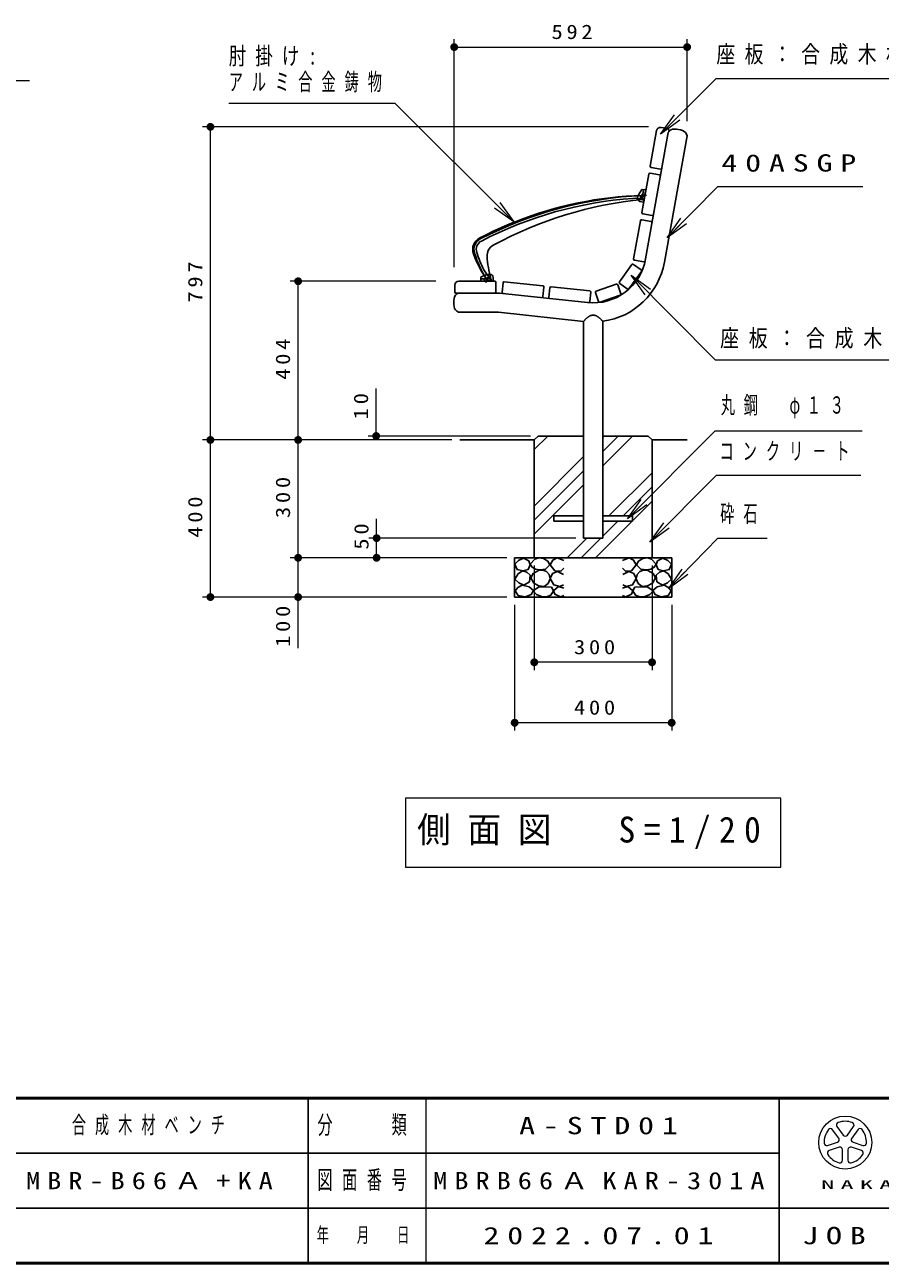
# Model space of a CAD drawing. Units: millimetres on the paper, scale 1:20. Extents: x -365 to 0, y 0 to 257.
# Drawn here: x -166.1 to -57.1, y 0 to 157.6 of the extents above; entities that cross this region are included whole.
import ezdxf

# ---------------------------------------------------------------- set-up
doc = ezdxf.new("R2010")
doc.units = ezdxf.units.MM
doc.linetypes.add('USER1', pattern=[4.5, 2.5, -2])
doc.linetypes.add('USER2', pattern=[6, 3, -1, 1, -1])
doc.layers.add('LY_1', color=7, linetype='Continuous', lineweight=25)
doc.layers.add('LY_3', color=7, linetype='Continuous', lineweight=13)
doc.styles.add('ＭＳ ゴシック', font='')
doc.styles.get('ＭＳ ゴシック').set_extended_font_data('MS Gothic')

# ---------------------------------------------------------------- blocks, each defined once
blk = doc.blocks.new('filled_dot')
at = {"color": 0, "linetype": 'Continuous', "lineweight": -2, "const_width": 1.25}
blk.add_lwpolyline([(-0.625, 0, 1), (0.625, 0, 1)], format="xyb", close=True, dxfattribs=at)

msp = doc.modelspace()

# ---------------------------------------------------------------- linework, layer by layer
at = {"layer": 'LY_1', "lineweight": 13}
for p, q in [((-111.382, 126.788), (-111.382, 155.799)), ((-111.382, 154.799), (-81.708, 154.799)), ((-81.708, 145.362), (-81.708, 155.799)), ((-85.099, 143.711), (-83.331, 146.186)), ((-85.099, 143.711), (-82.977, 145.832)), ((-82.624, 145.478), (-85.099, 143.711)), ((-86.618, 144.649), (-143.432, 144.649)), ((-142.432, 104.795), (-142.432, 144.649)), ((-103.786, 132.542), (-106.263, 134.306)), ((-103.786, 132.542), (-105.91, 134.66)), ((-105.557, 135.014), (-103.786, 132.542)), ((-84.252, 130.538), (-82.497, 133.021)), ((-84.252, 130.538), (-82.141, 132.67)), ((-81.786, 132.318), (-84.252, 130.538)), ((-113.699, 124.995), (-132.259, 124.995)), ((-131.259, 104.795), (-131.259, 124.995)), ((-87.074, 123.286), (-88.832, 125.768)), ((-88.832, 125.768), (-86.364, 123.99)), ((-88.832, 125.768), (-86.719, 123.638)), ((-121.317, 104.795), (-121.317, 111.331)), ((-111.682, 104.795), (-143.432, 104.795)), ((-142.432, 84.795), (-142.432, 104.795)), ((-111.682, 104.795), (-132.259, 104.795)), ((-131.259, 89.795), (-131.259, 104.795)), ((-101.68, 105.295), (-122.317, 105.295)), ((-101.18, 103.57), (-99.455, 105.295)), ((-92.465, 101.508), (-88.679, 105.295)), ((-92.465, 103.304), (-90.475, 105.295)), ((-92.465, 105.1), (-92.271, 105.295)), ((-101.18, 96.385), (-94.895, 102.67)), ((-101.18, 94.589), (-94.895, 100.874)), ((-91.67, 95.12), (-86.18, 100.609)), ((-101.18, 92.793), (-94.895, 99.078)), ((-89.874, 95.12), (-86.18, 98.813)), ((-89.32, 94.759), (-87.553, 97.234)), ((-89.32, 94.759), (-87.199, 96.88)), ((-86.845, 96.526), (-89.32, 94.759)), ((-88.68, 94.517), (-86.18, 97.017)), ((-121.259, 89.795), (-121.259, 94.747)), ((-93.403, 89.795), (-88.728, 94.47)), ((-92.465, 92.528), (-90.524, 94.47)), ((-92.465, 94.324), (-92.32, 94.47)), ((-86.453, 91.772), (-84.695, 94.254)), ((-86.453, 91.772), (-84.34, 93.902)), ((-83.985, 93.549), (-86.453, 91.772)), ((-95.895, 92.295), (-122.259, 92.295)), ((-96.995, 89.795), (-94.495, 92.295)), ((-95.199, 89.795), (-92.699, 92.295)), ((-104.68, 89.795), (-132.259, 89.795)), ((-131.259, 78.308), (-131.259, 89.795)), ((-101.18, 88.795), (-101.18, 75.489)), ((-86.218, 89.795), (-86.18, 89.833)), ((-86.18, 88.795), (-86.18, 75.489)), ((-84.083, 85.847), (-82.352, 88.349)), ((-84.083, 85.847), (-81.994, 88)), ((-81.635, 87.652), (-84.083, 85.847)), ((-104.68, 84.795), (-143.432, 84.795)), ((-103.68, 83.795), (-103.68, 67.795)), ((-83.68, 83.795), (-83.68, 67.795)), ((-86.18, 76.489), (-101.18, 76.489)), ((-83.68, 68.795), (-103.68, 68.795)), ((-117.58, 59.195), (-117.58, 50.395)), ((-69.78, 59.195), (-117.58, 59.195)), ((-69.78, 50.395), (-69.78, 59.195)), ((-117.58, 50.395), (-69.78, 50.395))]:
    msp.add_line(p, q, dxfattribs=at)
at = {"layer": 'LY_1'}
for p, q in [((-87.002, 127.832), (-84.116, 143.928)), ((-84.61, 127.403), (-81.724, 143.499)), ((-88.018, 135.623), (-87.979, 135.838)), ((-87.491, 136.669), (-87.924, 135.98)), ((-87.263, 136.574), (-87.464, 135.457)), ((-87.001, 136.636), (-87.443, 136.692)), ((-87.223, 135.102), (-86.958, 136.578)), ((-87.283, 135.062), (-87.715, 135.163)), ((-87.187, 135.298), (-87.386, 135.341)), ((-90.335, 124.929), (-88.748, 127.113)), ((-89.122, 124.047), (-87.534, 126.231)), ((-88.538, 127.146), (-87.567, 126.44)), ((-108.001, 125.047), (-107.977, 125.492)), ((-106.451, 124.995), (-107.951, 124.995)), ((-107.946, 125.536), (-107.191, 125.841)), ((-107.893, 125.295), (-106.758, 125.295)), ((-106.823, 125.87), (-107.042, 125.87)), ((-106.651, 124.995), (-106.658, 125.198)), ((-106.401, 125.047), (-106.424, 125.491)), ((-93.292, 123.752), (-90.739, 124.63)), ((-90.302, 124.719), (-89.331, 124.014)), ((-111.157, 123.495), (-105.616, 123.495)), ((-105.616, 123.495), (-94.409, 122.284)), ((-93.385, 123.561), (-92.995, 122.426)), ((-92.804, 122.333), (-90.251, 123.212)), ((-90.548, 124.537), (-90.158, 123.402)), ((-110.828, 121.065), (-105.747, 121.065)), ((-105.747, 121.065), (-94.895, 119.892)), ((-94.895, 119.892), (-94.895, 92.295)), ((-92.465, 119.895), (-92.465, 92.295)), ((-110.682, 104.795), (-101.18, 104.795)), ((-100.68, 105.295), (-101.18, 104.795)), ((-101.18, 104.795), (-101.18, 89.795)), ((-100.68, 105.295), (-94.895, 105.295)), ((-92.465, 105.295), (-86.68, 105.295)), ((-86.68, 105.295), (-86.18, 104.795)), ((-86.18, 104.795), (-86.18, 89.795)), ((-86.18, 104.795), (-81.708, 104.795)), ((-98.68, 95.12), (-98.68, 94.47)), ((-94.895, 95.12), (-98.68, 95.12)), ((-88.68, 95.12), (-92.465, 95.12)), ((-88.68, 95.12), (-88.68, 94.47)), ((-94.895, 94.47), (-98.68, 94.47)), ((-88.68, 94.47), (-92.465, 94.47)), ((-92.465, 92.295), (-94.895, 92.295)), ((-103.68, 89.795), (-103.68, 84.795)), ((-103.68, 89.795), (-83.68, 89.795)), ((-83.68, 89.795), (-83.68, 84.795)), ((-103.68, 84.795), (-83.68, 84.795))]:
    msp.add_line(p, q, dxfattribs=at)
at = {"layer": 'LY_1', "color": 3}
for p, q in [((-85.596, 144.172), (-86.408, 139.645)), ((-84.179, 144.426), (-85.015, 144.576)), ((-85.238, 138.52), (-86.419, 138.732)), ((-86.286, 139.47), (-85.105, 139.259)), ((-86.593, 138.611), (-87.467, 133.739)), ((-87.652, 132.705), (-88.526, 127.833)), ((-86.297, 132.615), (-87.478, 132.826)), ((-87.345, 133.565), (-86.164, 133.353)), ((-88.404, 127.659), (-87.223, 127.447)), ((-106.207, 124.995), (-110.807, 124.995)), ((-106.057, 123.645), (-106.057, 124.845)), ((-105.162, 124.803), (-105.291, 123.61)), ((-100.076, 124.405), (-104.997, 124.936)), ((-111.307, 124.495), (-111.307, 123.645)), ((-100.072, 123.046), (-99.943, 124.239)), ((-99.197, 124.159), (-99.326, 122.966)), ((-94.11, 123.76), (-99.032, 124.292)), ((-94.106, 122.402), (-93.977, 123.595))]:
    msp.add_line(p, q, dxfattribs=at)
at = {"layer": 'LY_1', "color": 32, "lineweight": 13}
msp.add_line((-84.058, 144.252), (-84.116, 143.928), dxfattribs=at)
at = {"layer": 'LY_1', "linetype": 'USER2', "lineweight": 13}
for p, q in [((-86.859, 135.925), (-87.516, 136.043)), ((-107.326, 124.782), (-107.326, 125.45))]:
    msp.add_line(p, q, dxfattribs=at)
at = {"layer": 'LY_1', "linetype": 'USER1', "lineweight": 13}
for p, q in [((-87.103, 135.767), (-87.403, 135.794)), ((-87.033, 136.158), (-87.324, 136.237)), ((-107.524, 124.995), (-107.551, 125.295)), ((-107.127, 124.995), (-107.101, 125.295))]:
    msp.add_line(p, q, dxfattribs=at)
at = {"layer": 'LY_1', "lineweight": 13}
for points in [[(-229.955, 134.698), (-213.994, 150.554), (-165.455, 150.554)], [(-85.099, 143.711), (-78.028, 150.782), (-35.983, 150.782)], [(-103.786, 132.542), (-118.893, 147.609), (-140.094, 147.609)], [(-84.252, 130.538), (-77.818, 137.035), (-59.342, 137.035)], [(-88.832, 125.768), (-78.135, 114.986), (-38.501, 114.986)], [(-89.32, 94.759), (-78.135, 105.945), (-59.421, 105.945)], [(-86.453, 91.772), (-77.977, 100.313), (-59.58, 100.313)], [(-84.083, 85.847), (-77.818, 92.303), (-71.501, 92.303)]]:
    msp.add_lwpolyline(points, dxfattribs=at)
at = {"layer": 'LY_1'}
for points in [[(-94.895, 119.892), (-94.863, 119.935), (-94.83, 119.977), (-94.796, 120.018), (-94.761, 120.058), (-94.725, 120.097), (-94.687, 120.135), (-94.649, 120.173), (-94.61, 120.209), (-94.57, 120.245), (-94.528, 120.28), (-94.486, 120.314), (-94.443, 120.348), (-94.399, 120.381), (-94.354, 120.413), (-94.309, 120.445), (-94.267, 120.473), (-94.224, 120.5), (-94.181, 120.527), (-94.137, 120.552), (-94.093, 120.576), (-94.048, 120.598), (-94.003, 120.619), (-93.958, 120.638), (-93.912, 120.654), (-93.866, 120.668), (-93.82, 120.679), (-93.773, 120.688), (-93.727, 120.693), (-93.68, 120.695), (-93.634, 120.693), (-93.587, 120.688), (-93.541, 120.679), (-93.495, 120.668), (-93.449, 120.654), (-93.403, 120.638), (-93.358, 120.619), (-93.313, 120.598), (-93.268, 120.576), (-93.224, 120.552), (-93.18, 120.526), (-93.137, 120.5), (-93.094, 120.473), (-93.052, 120.445), (-93.006, 120.413), (-92.962, 120.381), (-92.918, 120.348), (-92.875, 120.315), (-92.832, 120.281), (-92.791, 120.246), (-92.751, 120.21), (-92.712, 120.174), (-92.674, 120.137), (-92.636, 120.099), (-92.6, 120.06), (-92.565, 120.02), (-92.53, 119.98), (-92.497, 119.938), (-92.465, 119.895)], [(-97.43, 89.46), (-98.286, 89.776), (-98.824, 89.507), (-99.141, 88.905), (-98.555, 88.145), (-97.779, 88.081), (-97.43, 88.477)], [(-89.93, 89.46), (-89.075, 89.776), (-88.536, 89.507), (-88.219, 88.905), (-88.806, 88.145), (-89.582, 88.081), (-89.93, 88.477)], [(-97.446, 87.654), (-98.207, 88.05), (-98.84, 87.796), (-99.141, 87.147), (-98.698, 86.37), (-97.937, 86.133), (-97.446, 86.339)], [(-89.915, 87.654), (-89.154, 88.05), (-88.52, 87.796), (-88.219, 87.147), (-88.663, 86.37), (-89.423, 86.133), (-89.915, 86.339)], [(-97.43, 85.927), (-98.096, 86.133), (-98.745, 85.578), (-98.571, 85.182), (-97.842, 84.818), (-97.43, 84.976)], [(-89.93, 85.927), (-89.265, 86.133), (-88.615, 85.578), (-88.79, 85.182), (-89.518, 84.818), (-89.93, 84.976)]]:
    msp.add_lwpolyline(points, dxfattribs=at)
for points in [[(-102.558, 89.765), (-103.191, 89.464), (-103.667, 88.988), (-103.366, 88.291), (-102.637, 88.149), (-101.94, 88.307), (-101.686, 88.893), (-101.877, 89.4)], [(-100.587, 89.769), (-101.114, 89.634), (-101.695, 88.999), (-101.465, 88.58), (-101.008, 88.343), (-100.492, 88.269), (-99.749, 88.337), (-99.181, 88.877), (-99.465, 89.377), (-99.998, 89.688)], [(-86.774, 89.769), (-86.247, 89.634), (-85.666, 88.999), (-85.896, 88.58), (-86.353, 88.343), (-86.869, 88.269), (-87.612, 88.337), (-88.18, 88.877), (-87.896, 89.377), (-87.362, 89.688)], [(-84.803, 89.765), (-84.169, 89.464), (-83.694, 88.988), (-83.995, 88.291), (-84.724, 88.149), (-85.421, 88.307), (-85.674, 88.893), (-85.484, 89.4)], [(-102.685, 88.117), (-103.223, 87.769), (-103.667, 87.087), (-103.16, 86.628), (-102.494, 86.311), (-101.797, 86.755), (-101.718, 87.594), (-102.126, 87.957)], [(-101.222, 86.553), (-100.6, 86.208), (-99.924, 86.161), (-99.411, 86.522), (-99.168, 87.12), (-99.279, 87.658), (-99.627, 88.066), (-100.093, 88.231), (-100.627, 88.175), (-101.317, 87.806), (-101.614, 87.229)], [(-86.139, 86.553), (-86.76, 86.208), (-87.436, 86.161), (-87.95, 86.522), (-88.193, 87.12), (-88.081, 87.658), (-87.734, 88.066), (-87.268, 88.231), (-86.733, 88.175), (-86.044, 87.806), (-85.747, 87.229)], [(-84.676, 88.117), (-84.137, 87.769), (-83.694, 87.087), (-84.201, 86.628), (-84.866, 86.311), (-85.563, 86.755), (-85.642, 87.594), (-85.235, 87.957)], [(-102.725, 86.32), (-103.294, 86.001), (-103.632, 85.579), (-103.229, 85.013), (-102.286, 84.81), (-101.57, 85.129), (-101.297, 85.634), (-101.836, 86.089)], [(-99.87, 86.113), (-100.654, 86.073), (-101.316, 85.6), (-100.884, 85.14), (-100.195, 84.829), (-99.63, 84.821), (-99.086, 85.046), (-98.749, 85.573), (-99.005, 86.059)], [(-87.49, 86.113), (-86.706, 86.073), (-86.044, 85.6), (-86.477, 85.14), (-87.166, 84.829), (-87.731, 84.821), (-88.274, 85.046), (-88.612, 85.573), (-88.355, 86.059)], [(-84.635, 86.32), (-84.066, 86.001), (-83.729, 85.579), (-84.132, 85.013), (-85.075, 84.81), (-85.79, 85.129), (-86.064, 85.634), (-85.525, 86.089)]]:
    msp.add_lwpolyline(points, close=True, dxfattribs=at)
at = {"layer": 'LY_1', "color": 131}
for centre in [(-87.413, 135.67), (-106.976, 125.282)]:
    msp.add_circle(centre, 0.25, dxfattribs=at)
at = {"layer": 'LY_1', "color": 3}
for centre, radius, start, end in [((-85.104, 144.084), 0.5, 79.83401, 169.83401), ((-84.205, 144.279), 0.15, 349.83401, 79.83401), ((-86.445, 138.585), 0.15, 79.83401, 169.83401), ((-86.26, 139.618), 0.15, 169.83401, 259.83401), ((-85.079, 139.406), 0.15, 259.83401, 349.83401), ((-85.264, 138.373), 0.15, 349.83401, 79.83401), ((-87.504, 132.679), 0.15, 79.83401, 169.83401), ((-87.319, 133.712), 0.15, 169.83401, 259.83401), ((-86.323, 132.467), 0.15, 349.83401, 79.83401), ((-86.138, 133.5), 0.15, 259.83401, 349.83401), ((-88.378, 127.806), 0.15, 169.83401, 259.83401), ((-87.197, 127.595), 0.15, 259.83401, 349.83401), ((-110.807, 124.495), 0.5, 90, 180), ((-106.207, 124.845), 0.15, 0, 90), ((-105.013, 124.787), 0.15, 83.83402, 173.83401), ((-111.157, 123.645), 0.15, 180, 270), ((-106.207, 123.645), 0.15, 270, 0), ((-105.142, 123.594), 0.15, 173.83401, 263.83402), ((-100.221, 123.062), 0.15, 263.83402, 353.83402), ((-100.092, 124.256), 0.15, 353.83402, 83.83402), ((-99.177, 122.95), 0.15, 173.83401, 263.83402), ((-99.048, 124.143), 0.15, 83.83402, 173.83401), ((-94.127, 123.611), 0.15, 353.83402, 83.83402), ((-94.255, 122.418), 0.15, 263.83402, 353.83402)]:
    msp.add_arc(centre, radius, start, end, dxfattribs=at)
at = {"layer": 'LY_1'}
for centre, radius, start, end in [((-83.346, 143.462), 0.9, 89.04866, 148.79418), ((-83.431, 140.863), 3.5, 71.30611, 88.36367), ((-82.608, 143.33), 0.9, 10.87261, 70.62566), ((-87.624, 135.552), 0.4, 169.82525, 256.82525), ((-87.586, 135.767), 0.4, 147.85496, 169.82525), ((-87.449, 136.642), 0.05, 82.82525, 147.85496), ((-87.165, 136.556), 0.1, 82.82525, 169.82525), ((-87.007, 136.587), 0.05, 349.82525, 82.82525), ((-87.365, 135.439), 0.1, 169.82526, 257.82526), ((-87.272, 135.11), 0.05, 256.82525, 349.82525), ((-93.68, 129.03), 6.785, 263.83403, 349.834), ((-93.68, 129.03), 9.215, 277.57703, 349.834), ((-88.626, 127.024), 0.15, 53.98395, 143.98395), ((-87.656, 126.319), 0.15, 323.98395, 53.98395), ((-107.951, 125.045), 0.05, 177, 270), ((-107.893, 125.195), 0.1, 90, 177), ((-107.927, 125.49), 0.05, 111.97029, 177), ((-107.042, 125.47), 0.4, 90, 111.97029), ((-106.823, 125.47), 0.4, 3, 90), ((-106.758, 125.195), 0.1, 2, 90), ((-106.451, 125.045), 0.05, 270, 3), ((-90.69, 124.488), 0.15, 18.98528, 108.98528), ((-90.214, 124.841), 0.15, 143.98395, 233.98395), ((-110.505, 122.655), 0.9, 111.03974, 170.79164), ((-93.243, 123.61), 0.15, 108.98528, 198.98528), ((-90.3, 123.354), 0.15, 288.98528, 18.98528), ((-89.243, 124.135), 0.15, 233.98395, 323.98395), ((-107.932, 122.28), 3.5, 171.47209, 188.52965), ((-110.505, 121.905), 0.9, 189.21466, 248.96045), ((-92.853, 122.475), 0.15, 198.98528, 288.98528)]:
    msp.add_arc(centre, radius, start, end, dxfattribs=at)
at = {"layer": 'LY_1', "color": 131}
for centre, radius, start, end in [((-85.064, 85.975), 50, 92.70595, 117.37967), ((-86.038, 88.44), 47.5, 91.66727, 111.56334), ((-85.064, 85.975), 49.7, 94.09594, 117.37967), ((-82.492, 85.661), 50, 95.61894, 118.5761), ((-88.382, 132.307), 3.25, 73.92607, 94.09594), ((-85.064, 85.975), 50.15, 111.56334, 117.37967), ((-107.368, 129.042), 1.65, 117.37967, 200.32699), ((-107.368, 129.042), 1.5, 117.37967, 197.84322), ((-107.368, 129.042), 1.5, 117.37967, 197.84322), ((-107.368, 129.042), 1.2, 117.37967, 197.84322), ((-105.691, 128.253), 1.5, 118.5761, 183.73707), ((-94.85, 133.68), 15, 200.32699, 214.70326), ((-94.518, 133.179), 15, 197.84322, 212.36877), ((-94.518, 133.179), 14.7, 197.84322, 207.2255), ((-92.22, 129.133), 15, 183.73707, 194.62634), ((-104.699, 127.941), 3.25, 207.2255, 229.42271)]:
    msp.add_arc(centre, radius, start, end, dxfattribs=at)
at = {"layer": 'LY_3', "lineweight": 50}
for p, q in [((-365, 21), (0, 21)), ((-365, 0), (0, 0))]:
    msp.add_line(p, q, dxfattribs=at)
at = {"layer": 'LY_3', "lineweight": 25}
for p, q in [((-130, 21), (-130, 0)), ((-70, 21), (-70, 0)), ((-182.5, 14), (-70, 14)), ((-237.5, 7), (0, 7))]:
    msp.add_line(p, q, dxfattribs=at)
at = {"layer": 'LY_3'}
for p, q in [((-115, 21), (-115, 0)), ((-62.629, 17.393), (-61.844, 16.313)), ((-61.298, 16.313), (-60.513, 17.393)), ((-62.39, 15.917), (-63.175, 16.997)), ((-59.967, 16.997), (-60.752, 15.917)), ((-63.828, 14.985), (-62.559, 15.397)), ((-62.35, 14.755), (-63.62, 14.343)), ((-61.908, 13.099), (-61.908, 14.434)), ((-61.233, 14.434), (-61.233, 13.099)), ((-59.522, 14.343), (-60.792, 14.755)), ((-60.583, 15.397), (-59.313, 14.985))]:
    msp.add_line(p, q, dxfattribs=at)
msp.add_circle((-61.571, 15.363), 3.375, dxfattribs=at)
for centre, radius, start, end in [((-62.356, 17.592), 0.338, 109.39847, 215.99997), ((-61.571, 15.363), 2.7, 70.60155, 109.39847), ((-60.786, 17.592), 0.338, 324, 70.60155), ((-61.571, 15.363), 2.7, 142.60154, 181.39846), ((-63.448, 16.798), 0.338, 35.99999, 142.60154), ((-62.663, 15.718), 0.338, 287.99998, 35.99999), ((-61.571, 16.512), 0.338, 215.99998, 324), ((-60.479, 15.718), 0.338, 143.99996, 251.99999), ((-59.694, 16.798), 0.338, 37.39846, 143.99995), ((-61.571, 15.363), 2.7, 358.60155, 37.39847), ((-63.933, 15.306), 0.338, 181.39848, 287.99997), ((-63.516, 14.022), 0.338, 107.99999, 214.60154), ((-62.246, 14.434), 0.338, 359.99997, 107.99999), ((-60.896, 14.434), 0.338, 71.99997, 179.99999), ((-59.626, 14.022), 0.338, 325.39847, 71.99996), ((-59.209, 15.306), 0.338, 252.00001, 358.60156), ((-61.571, 15.363), 2.7, 214.60156, 253.39848), ((-62.246, 13.099), 0.338, 253.39847, 359.99997), ((-60.896, 13.099), 0.338, 179.99999, 286.60154), ((-61.571, 15.363), 2.7, 286.60155, 325.39847)]:
    msp.add_arc(centre, radius, start, end, dxfattribs=at)

# ---------------------------------------------------------------- block references
at = {"layer": 'LY_1', "lineweight": 13, "xscale": 0.4, "yscale": 0.4}
for p in [(-111.382, 154.799), (-101.18, 76.489), (-103.68, 68.795)]:
    msp.add_blockref('filled_dot', p, dxfattribs=at)
for p, rotation in [((-81.708, 154.799), 180), ((-142.432, 144.649), 270), ((-131.259, 124.995), 270), ((-121.317, 105.295), 270), ((-142.432, 104.795), 270), ((-131.259, 104.795), 270), ((-131.259, 104.795), 90), ((-121.259, 92.295), 270), ((-131.259, 89.795), 270), ((-121.259, 89.795), 90), ((-142.432, 84.795), 90), ((-131.259, 84.795), 90), ((-86.18, 76.489), 180), ((-83.68, 68.795), 180)]:
    msp.add_blockref('filled_dot', p, dxfattribs=dict(at, rotation=rotation))

# ---------------------------------------------------------------- texts
at = {"layer": 'LY_1', "style": 'ＭＳ ゴシック'}
for s, insert, char_height, attachment_point in [('\\T1.33;\\W1.15;592', (-96.128, 155.799), 1.833, 8), ('\\T1.5;\\W0.75;肘掛け:', (-140.094, 153.559), 2.199, 4), ('\\T1.5;\\W0.8;座板：合成木材\u3000105×30', (-77.983, 153.782), 2.199, 4), ('\\T1.64;\\W0.6;アルミ合金鋳物', (-140.094, 150.259), 2.199, 4), ('\\T1.5;\\W1.35;40ASGP', (-77.342, 140.035), 2.199, 4), ('\\T1.52;\\W0.8;座板：合成木材\u300060×30', (-77.501, 117.636), 2.199, 4), ('\\T1.62;\\W0.6;丸鋼\u3000φ１３', (-77.421, 108.945), 2.199, 4), ('\\T1.64;\\W0.6;コンクリ－ト', (-77.58, 103.313), 2.199, 4), ('\\T1.64;\\W0.6;砕石', (-77.501, 95.303), 2.199, 4), ('\\T1.33;\\W1.15;300', (-93.264, 77.489), 1.833, 8), ('\\T1.33;\\W1.15;400', (-93.264, 69.795), 1.833, 8), ('\\T1.5;\\W0.95;側面図\u3000S=1/20', (-93.68, 54.795), 3.299, 5), ('\\T1.64;\\W0.6;合成木材ベンチ', (-149.75, 17.5), 2.199, 5), ('\\T1.5;\\W1.35;A-STD01', (-92.5, 17.5), 2.199, 5), ('\\T1.5;\\W1.2;MBR-B66Ａ+KA', (-149.75, 10.5), 2.199, 5), ('\\T1.5;\\W1.2;MBRB66ＡKAR-301A', (-92.5, 10.5), 2.199, 5), ('\\T1.5;\\W1.35;2022.07.01', (-92.5, 3.5), 2.199, 5)]:
    msp.add_mtext(s, dxfattribs=dict(at, insert=insert, char_height=char_height, attachment_point=attachment_point))
at = {"layer": 'LY_1', "char_height": 1.833, "attachment_point": 8, "rotation": 90, "style": 'ＭＳ ゴシック'}
for s, insert in [('\\T1.33;\\W1.15;797', (-143.432, 125.139)), ('\\T1.33;\\W1.15;404', (-132.259, 115.31)), ('\\T1.34;\\W1.15;10', (-122.317, 109.331)), ('\\T1.33;\\W1.15;300', (-132.259, 97.711)), ('\\T1.33;\\W1.15;400', (-143.432, 95.211)), ('\\T1.34;\\W1.15;50', (-122.259, 92.747)), ('\\T1.33;\\W1.15;100', (-132.259, 81.308))]:
    msp.add_mtext(s, dxfattribs=dict(at, insert=insert))
at = {"layer": 'LY_3', "attachment_point": 5, "style": 'ＭＳ ゴシック'}
for s, insert, char_height in [('\\T1.64;\\W0.6;分\u3000\u3000類', (-122.5, 17.5), 2.346), ('\\T1.64;\\W0.6;図面番号', (-122.5, 10.5), 2.346), ('\\T1.5;\\W2.2;NAKAMURA\\~MFG.CORPORATION', (-35, 10), 1.1), ('\\T1.64;\\W0.6;年\u3000月\u3000日', (-122.5, 3.5), 1.906), ('\\T1.5;\\W1.35;JOB', (-62.5, 3.5), 2.199)]:
    msp.add_mtext(s, dxfattribs=dict(at, insert=insert, char_height=char_height))

doc.saveas('drawing.dxf')
